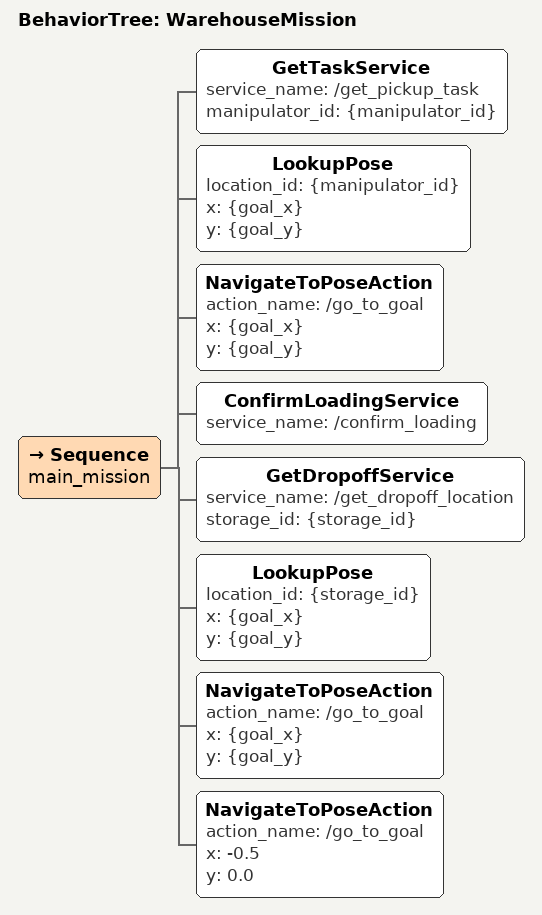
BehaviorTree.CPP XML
<root BTCPP_format="4">
    <BehaviorTree ID="WarehouseMission">
        <Sequence name="main_mission">

            <GetTaskService service_name="/get_pickup_task"
                            manipulator_id="{manipulator_id}"/>

            <LookupPose location_id="{manipulator_id}"
                        x="{goal_x}" y="{goal_y}"/>

            <NavigateToPoseAction action_name="/go_to_goal"
                                  x="{goal_x}" y="{goal_y}"/>

            <ConfirmLoadingService service_name="/confirm_loading"/>

            <GetDropoffService service_name="/get_dropoff_location"
                               storage_id="{storage_id}"/>

            <LookupPose location_id="{storage_id}"
                        x="{goal_x}" y="{goal_y}"/>

            <NavigateToPoseAction action_name="/go_to_goal"
                                  x="{goal_x}" y="{goal_y}"/>

            <NavigateToPoseAction action_name="/go_to_goal"
                                  x="-0.5" y="0.0"/>

        </Sequence>
    </BehaviorTree>
</root>
